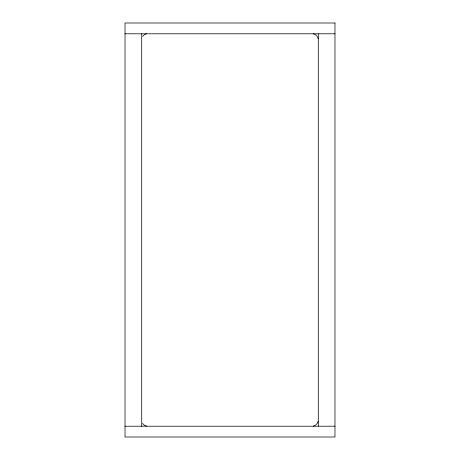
<?xml version="1.0" encoding="UTF-8"?>
<svg xmlns="http://www.w3.org/2000/svg" width="460" height="460" viewBox="0 0 460 460"><rect width="100%" height="100%" fill="white"/><g stroke="black" fill="none" stroke-linecap="round" stroke-linejoin="round"><path stroke-width="0.69" d="M318.188 421.245L317.21 423.453L315.497 425.166L313.283 426.15M142.583 36.426L144.296 34.713L146.51 33.729M125.028 33.793L334.972 33.793M125.028 426.207L334.972 426.207M313.283 33.729L315.497 34.713L317.21 36.426L318.188 38.634M146.51 426.15L144.296 425.166L142.583 423.453M318.291 33.793L318.291 426.207M141.709 33.793L141.709 426.207M334.972 23L125.028 23L125.028 437L334.972 437L334.972 23"/></g></svg>
